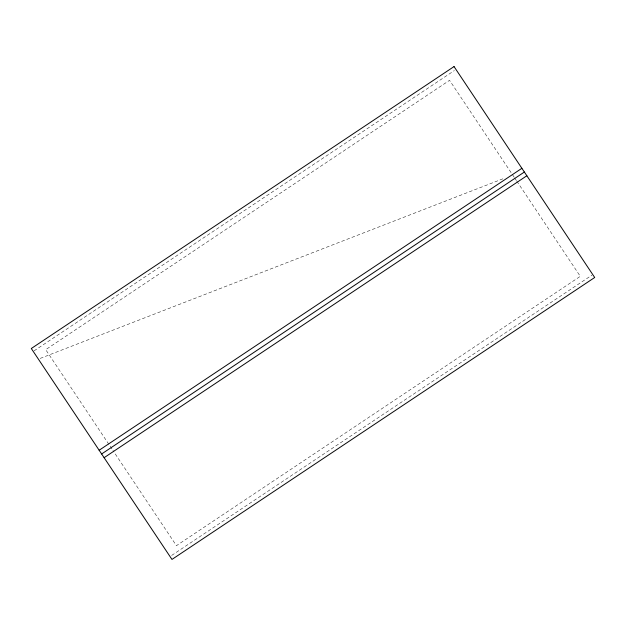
<?xml version="1.0" encoding="UTF-8"?>
<svg xmlns="http://www.w3.org/2000/svg" width="626" height="626" viewBox="0 0 626 626"><rect width="100%" height="100%" fill="white"/><g stroke="black" fill="none" stroke-linecap="round" stroke-linejoin="round"><path stroke-width="0.47" stroke-dasharray="3.13 2.35" d="M34.054 350.873L454.351 70.566M171.649 555.434L591.946 275.127M40.197 358.408L504.916 178.027M514.11 177.111L449.562 80.324L45.714 349.66L112.696 450.094M514.65 177.925L516.544 180.765M516.826 181.18L580.286 276.34L176.438 545.676L112.977 450.517"/><path stroke-width="0.94" d="M99.151 450.243L521.888 168.308M101.631 453.967L524.369 172.033M104.112 457.692L526.849 175.757M454.038 66.575L31.3 348.51L171.962 559.425L594.7 277.49L454.038 66.575"/></g></svg>
